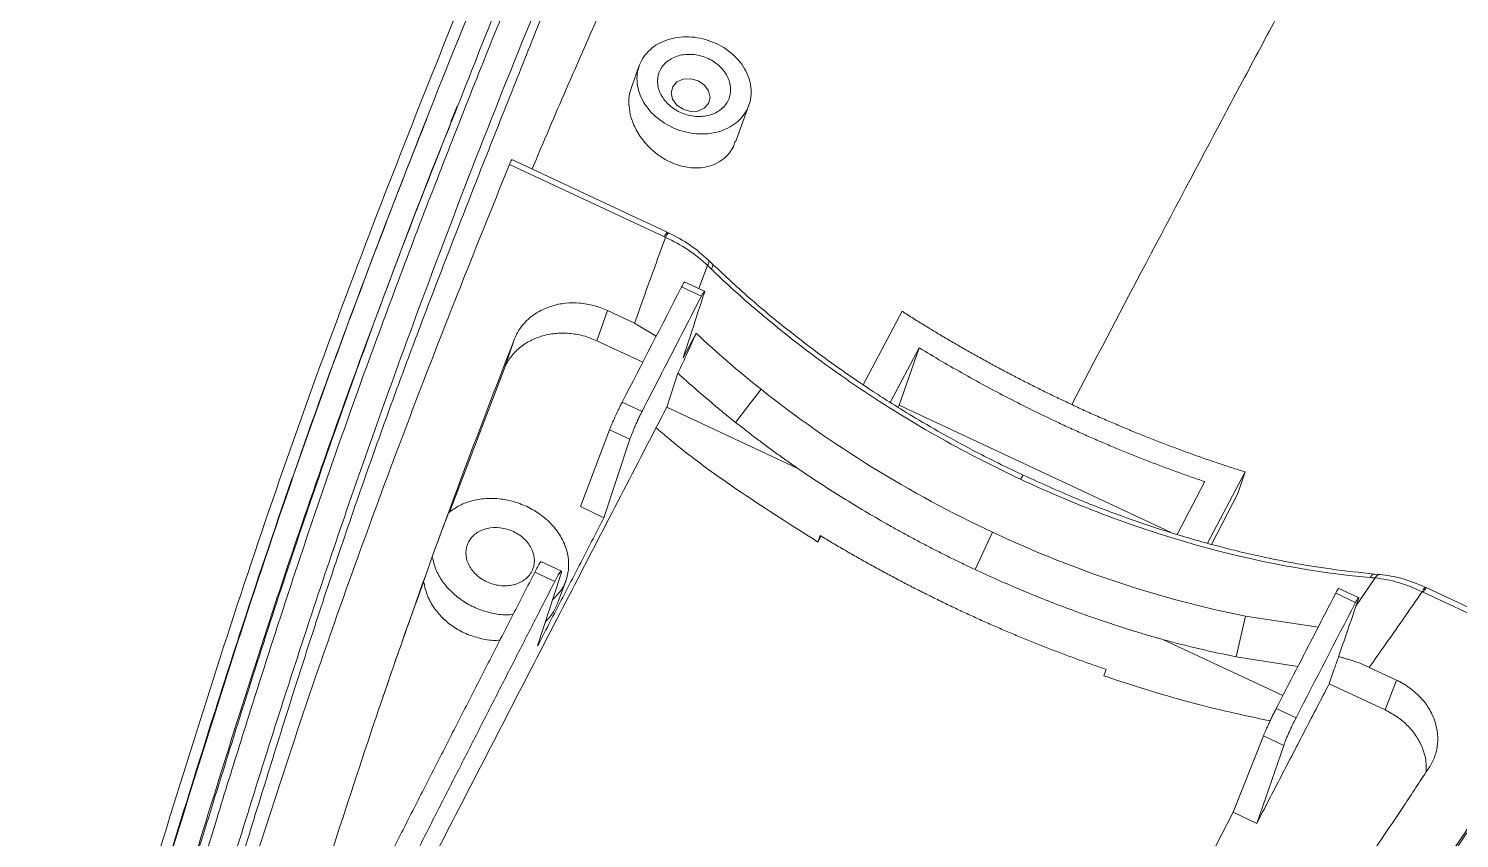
# Model space of a CAD drawing. Header units: inches. Extents: x 1474 to 3696, y 573 to 1061.
# Drawn here: x 2639.7 to 2701.1, y 722.2 to 757 of the extents above; entities that cross this region are included whole.
import ezdxf

# ---------------------------------------------------------------- set-up
doc = ezdxf.new("R2010")
doc.units = ezdxf.units.IN

msp = doc.modelspace()

# ---------------------------------------------------------------- linework, layer by layer
at = {"color": 7, "linetype": 'Continuous', "lineweight": 15}
for p, q in [((2665.891, 755.393), (2665.551, 754.451)), ((2656.892, 753.439), (2656.758, 753.099)), ((2658.075, 753.65), (2657.807, 752.973)), ((2670.021, 752.11), (2670.594, 753.696)), ((2669.99, 752.134), (2669.931, 751.906)), ((2660.323, 751.154), (2666.968, 748.041)), ((2667.093, 748.242), (2660.424, 751.366)), ((2666.968, 748.041), (2667.018, 748.018)), ((2669.016, 746.89), (2668.851, 747.05)), ((2668.712, 745.695), (2667.811, 746.117)), ((2668.554, 745.495), (2667.706, 745.892)), ((2664.521, 744.879), (2664.073, 743.581)), ((2665.687, 744.332), (2664.521, 744.879)), ((2675.496, 741.693), (2677.163, 744.85)), ((2666.614, 743.774), (2665.687, 744.332)), ((2660.087, 742.361), (2660.535, 743.659)), ((2664.073, 743.581), (2666.039, 742.66)), ((2668.332, 743.904), (2667.77, 742.844)), ((2676.657, 740.935), (2677.896, 743.282)), ((2677.896, 743.282), (2677.042, 740.816)), ((2657.745, 736.223), (2660.087, 742.361)), ((2667.551, 742.188), (2667.071, 740.734)), ((2670.021, 740.081), (2671.115, 741.501)), ((2666.007, 740.548), (2665.156, 740.946)), ((2672.687, 738.104), (2667.071, 740.734)), ((2677.042, 740.816), (2676.995, 740.727)), ((2677.042, 740.816), (2688.719, 735.346)), ((2664.615, 739.766), (2663.362, 736.463)), ((2665.487, 739.358), (2664.375, 735.988)), ((2665.487, 739.358), (2664.615, 739.766)), ((2691.891, 737.951), (2690.275, 734.889)), ((2691.891, 737.951), (2691.573, 737.022)), ((2688.967, 735.27), (2690.164, 737.536)), ((2691.573, 737.022), (2690.437, 734.844)), ((2663.362, 736.463), (2664.375, 735.988)), ((2673.552, 734.945), (2673.656, 735.221)), ((2673.688, 735.203), (2673.552, 734.945)), ((2681.051, 735.363), (2680.296, 733.764)), ((2656.637, 733.239), (2657.007, 734.314)), ((2662.558, 733.689), (2661.671, 734.105)), ((2662.262, 733.249), (2661.407, 733.65)), ((2661.527, 730.486), (2662.511, 733.508)), ((2662.399, 732.348), (2662.746, 733.307)), ((2697.657, 733.553), (2697.441, 733.571)), ((2695.772, 732.745), (2696.62, 732.347)), ((2696.778, 732.548), (2695.877, 732.97)), ((2699.482, 732.811), (2699.532, 732.787)), ((2706.231, 729.909), (2699.658, 732.988)), ((2691.5, 730.02), (2691.907, 731.761)), ((2695.022, 731.291), (2691.907, 731.761)), ((2691.5, 730.02), (2694.149, 729.601)), ((2685.825, 729.196), (2685.921, 729.476)), ((2697.212, 729.565), (2698.378, 729.019)), ((2695.495, 728.862), (2697.891, 727.74)), ((2697.891, 727.74), (2698.378, 729.019)), ((2693.22, 727.801), (2694.071, 727.402)), ((2691.371, 723.342), (2692.672, 726.624)), ((2692.672, 726.624), (2693.544, 726.215)), ((2693.544, 726.215), (2692.384, 722.868)), ((2690.059, 720.807), (2691.371, 723.342)), ((2692.384, 722.868), (2691.371, 723.342))]:
    msp.add_line(p, q, dxfattribs=at)
at = {"color": 8, "linetype": 'Continuous', "lineweight": 15}
for p, q in [((2668.448, 745.819), (2668.824, 746.816)), ((2697.463, 733.401), (2696.641, 732.194)), ((2699.532, 732.787), (2706.102, 729.71)), ((2693.505, 728.352), (2688.383, 730.751))]:
    msp.add_line(p, q, dxfattribs=at)
at = {"color": 7, "linetype": 'Continuous', "lineweight": 15, "flags": 128}
for points in [[(2667.324, 754.489), (2667.259, 754.228), (2667.321, 753.951), (2667.501, 753.702), (2667.77, 753.518), (2668.088, 753.427), (2668.407, 753.443), (2668.679, 753.563), (2668.86, 753.769), (2668.925, 754.03), (2668.863, 754.306), (2668.684, 754.555), (2668.415, 754.739), (2668.096, 754.831), (2667.777, 754.815), (2667.506, 754.695), (2667.324, 754.489)], [(2667.143, 748.218), (2667.12, 748.229), (2667.093, 748.242)], [(2699.658, 732.988), (2699.635, 732.999), (2699.607, 733.011)]]:
    msp.add_lwpolyline(points, dxfattribs=at)
at = {"color": 8, "linetype": 'Continuous', "lineweight": 15, "flags": 128}
for points in [[(2668.851, 747.05), (2668.864, 747.033), (2668.875, 746.994), (2668.872, 746.943), (2668.855, 746.883), (2668.824, 746.816)], [(2669.016, 746.89), (2669.029, 746.873), (2669.039, 746.835), (2669.035, 746.785), (2669.018, 746.725), (2668.987, 746.657)], [(2697.249, 733.419), (2697.289, 733.482), (2697.332, 733.529), (2697.378, 733.56), (2697.425, 733.571), (2697.441, 733.571)], [(2697.463, 733.401), (2697.503, 733.464), (2697.547, 733.511), (2697.593, 733.541), (2697.641, 733.553), (2697.656, 733.553)]]:
    msp.add_lwpolyline(points, dxfattribs=at)
at = {"color": 8, "linetype": 'Continuous', "lineweight": 15}
for centre, radius, start, end in [((2667.646, 747.758), 0.736, 138.83151, 157.33472), ((2667.603, 747.792), 0.627, 137.17461, 158.92353), ((2682.735, 737.453), 0.517, 135.85554, 159.2044), ((2700.162, 732.527), 0.737, 138.85497, 157.33695), ((2700.122, 732.559), 0.632, 137.29997, 158.86626)]:
    msp.add_arc(centre, radius, start, end, dxfattribs=at)
at = {"color": 7, "linetype": 'Continuous', "lineweight": 15}
for points, knots in [([(2683.323, 809.17), (2682.156, 807.247), (2681.03, 805.299), (2678.821, 801.375), (2677.74, 799.401), (2675.597, 795.434), (2674.536, 793.44), (2672.435, 789.402), (2671.395, 787.356), (2668.306, 781.119), (2666.294, 776.849), (2662.416, 768.17), (2660.543, 763.76), (2657.791, 757.022), (2656.883, 754.757), (2655.086, 750.185), (2654.196, 747.878), (2652.45, 743.221), (2651.596, 740.873), (2649.936, 736.136), (2649.13, 733.747), (2647.562, 728.939), (2646.799, 726.522), (2645.297, 721.692), (2644.557, 719.277), (2643.089, 714.432), (2642.358, 712.004), (2640.958, 707.098), (2640.288, 704.62), (2639.686, 702.099)], [0, 0, 0, 0, 0.0625, 0.0625, 0.125, 0.125, 0.1875, 0.1875, 0.25, 0.25, 0.375, 0.375, 0.5, 0.5, 0.5625, 0.5625, 0.625, 0.625, 0.6875, 0.6875, 0.75, 0.75, 0.8125, 0.8125, 0.875, 0.875, 0.9375, 0.9375, 1, 1, 1, 1]), ([(2640.295, 702.32), (2640.895, 704.832), (2641.563, 707.306), (2642.962, 712.207), (2643.691, 714.635), (2645.16, 719.477), (2645.9, 721.892), (2647.401, 726.721), (2648.164, 729.137), (2649.732, 733.943), (2650.538, 736.331), (2652.195, 741.063), (2653.05, 743.407), (2654.792, 748.054), (2655.679, 750.356), (2657.475, 754.922), (2658.382, 757.187), (2661.134, 763.922), (2663.006, 768.333), (2666.885, 777.011), (2668.897, 781.278), (2671.979, 787.5), (2673.017, 789.541), (2675.114, 793.572), (2676.173, 795.564), (2678.312, 799.524), (2679.392, 801.495), (2681.597, 805.412), (2682.722, 807.357), (2683.886, 809.275)], [0, 0, 0, 0, 0.0625, 0.0625, 0.125, 0.125, 0.1875, 0.1875, 0.25, 0.25, 0.3125, 0.3125, 0.375, 0.375, 0.4375, 0.4375, 0.5, 0.5, 0.625, 0.625, 0.75, 0.75, 0.8125, 0.8125, 0.875, 0.875, 0.9375, 0.9375, 1, 1, 1, 1]), ([(2642.199, 703.921), (2642.293, 704.296), (2642.481, 705.046), (2642.773, 706.165), (2643.071, 707.279), (2643.345, 708.273), (2643.683, 709.488), (2644.184, 711.247), (2645.038, 714.148), (2646.263, 718.194), (2647.563, 722.446), (2648.8, 726.429), (2649.865, 729.794), (2650.956, 733.153), (2652.153, 736.719), (2653.462, 740.48), (2654.898, 744.425), (2656.368, 748.334), (2657.868, 752.207), (2659.389, 756.047), (2660.823, 759.594), (2662.166, 762.85), (2663.415, 765.82), (2664.675, 768.76), (2665.948, 771.671), (2667.238, 774.553), (2668.544, 777.406), (2669.868, 780.226), (2671.203, 783.012), (2672.549, 785.76), (2673.905, 788.465), (2675.27, 791.128), (2676.643, 793.756), (2678.023, 796.353), (2679.412, 798.927), (2680.813, 801.483), (2682.226, 804.024), (2683.19, 805.7), (2683.672, 806.537)], [0, 0, 0, 0, 0.0098271, 0.0196431, 0.0294479, 0.0392415, 0.046002, 0.0617342, 0.0861411, 0.1238053, 0.1708362, 0.2011624, 0.2315349, 0.2619545, 0.2924223, 0.3290437, 0.3656982, 0.4023859, 0.4391059, 0.4758572, 0.5126392, 0.5418757, 0.5710403, 0.6001328, 0.629153, 0.6581011, 0.6869805, 0.7157921, 0.7445365, 0.7732125, 0.8018203, 0.8303548, 0.8588146, 0.8871997, 0.9155096, 0.9437449, 0.9719084, 1, 1, 1, 1]), ([(2643.282, 703.295), (2643.413, 703.777), (2643.675, 704.741), (2644.069, 706.177), (2644.465, 707.606), (2644.863, 709.026), (2645.262, 710.437), (2645.662, 711.84), (2646.065, 713.236), (2646.47, 714.624), (2646.876, 716.006), (2647.502, 718.111), (2648.351, 720.918), (2649.432, 724.413), (2650.525, 727.857), (2651.755, 731.647), (2653.151, 735.804), (2654.739, 740.34), (2656.641, 745.569), (2658.892, 751.49), (2661.491, 757.997), (2664.176, 764.437), (2666.639, 770.122), (2668.848, 775.061), (2670.74, 779.169), (2672.46, 782.786), (2674.061, 786.036), (2675.542, 788.95), (2677.066, 791.873), (2678.571, 794.699), (2680.131, 797.574), (2681.635, 800.312), (2683.227, 803.182), (2684.276, 805.061), (2684.854, 806.096)], [0, 0, 0, 0, 0.012673, 0.025309, 0.037907, 0.050465, 0.062982, 0.075461, 0.087901, 0.100305, 0.112672, 0.125003, 0.156913, 0.188375, 0.219401, 0.250004, 0.291074, 0.332746, 0.375002, 0.43668, 0.499994, 0.56203, 0.624993, 0.668958, 0.71063, 0.74999, 0.780556, 0.81248, 0.8428, 0.874975, 0.904789, 0.937487, 0.965557, 1, 1, 1, 1]), ([(2684.785, 805.058), (2684.725, 804.968), (2684.603, 804.786), (2684.419, 804.503), (2684.231, 804.211), (2684.041, 803.909), (2683.848, 803.598), (2683.651, 803.277), (2683.452, 802.946), (2683.071, 802.305), (2682.486, 801.29), (2681.727, 799.921), (2680.936, 798.45), (2680.156, 796.968), (2679.356, 795.427), (2678.555, 793.873), (2677.785, 792.372), (2676.764, 790.366), (2675.507, 787.872), (2674.013, 784.874), (2672.807, 782.436), (2671.857, 780.506), (2671.136, 779.03), (2670.403, 777.513), (2669.671, 775.981), (2668.967, 774.482), (2668.258, 772.948), (2667.584, 771.462), (2666.902, 769.929), (2666.224, 768.375), (2665.314, 766.257), (2664.402, 764.091), (2663.508, 761.93), (2662.823, 760.255), (2662.161, 758.624), (2661.296, 756.478), (2660.229, 753.809), (2658.965, 750.611), (2657.682, 747.325), (2656.681, 744.716), (2655.921, 742.69), (2655.432, 741.366), (2654.947, 740.035), (2654.468, 738.697), (2653.743, 736.64), (2652.809, 733.911), (2651.861, 731.02), (2651.126, 728.723), (2650.387, 726.384), (2649.479, 723.461), (2648.58, 720.536), (2647.874, 718.242), (2647.35, 716.538), (2646.837, 714.879), (2646.321, 713.208), (2645.81, 711.533), (2645.298, 709.817), (2644.8, 708.083), (2644.388, 706.584), (2644.069, 705.374), (2643.829, 704.435), (2643.599, 703.509), (2643.452, 702.891), (2643.38, 702.586)], [0, 0, 0, 0, 0.003754, 0.007552, 0.011394, 0.015283, 0.019219, 0.023204, 0.027238, 0.031324, 0.046273, 0.062508, 0.07689, 0.093778, 0.109441, 0.125102, 0.14231, 0.15641, 0.187717, 0.220164, 0.250325, 0.264772, 0.281642, 0.297304, 0.312963, 0.330042, 0.344266, 0.360552, 0.375548, 0.390535, 0.406796, 0.438007, 0.453605, 0.469201, 0.486171, 0.500388, 0.530647, 0.562763, 0.59233, 0.625138, 0.637643, 0.650132, 0.662608, 0.675065, 0.687496, 0.719693, 0.749929, 0.765562, 0.781198, 0.812467, 0.843715, 0.859943, 0.874941, 0.890555, 0.906173, 0.92179, 0.937402, 0.953646, 0.968676, 0.976846, 0.98478, 0.992493, 1, 1, 1, 1]), ([(2658.093, 753.643), (2658.732, 755.267), (2660.514, 759.803), (2663.543, 767.05), (2667.22, 775.368), (2669.812, 780.979), (2671.185, 783.707), (2671.239, 783.815)], [0, 0, 0, 0, 0.155033, 0.432853, 0.710709, 0.988543, 1, 1, 1, 1]), ([(2677.181, 685.042), (2678.864, 687.046), (2680.48, 689.076), (2683.641, 693.152), (2685.19, 695.196), (2688.272, 699.283), (2689.805, 701.325), (2692.858, 705.428), (2694.376, 707.49), (2697.368, 711.629), (2698.841, 713.704), (2701.73, 717.859), (2703.143, 719.942), (2705.925, 724.101), (2707.292, 726.179), (2709.99, 730.323), (2711.322, 732.388), (2715.261, 738.567), (2717.814, 742.66), (2722.739, 750.847), (2725.109, 754.948), (2728.506, 761.021), (2729.612, 763.031), (2731.775, 767.031), (2732.834, 769.023), (2734.923, 773.006), (2735.955, 775), (2737.97, 779.006), (2738.953, 781.016), (2739.892, 783.041)], [0, 0, 0, 0, 0.0625, 0.0625, 0.125, 0.125, 0.1875, 0.1875, 0.25, 0.25, 0.3125, 0.3125, 0.375, 0.375, 0.4375, 0.4375, 0.5, 0.5, 0.625, 0.625, 0.75, 0.75, 0.8125, 0.8125, 0.875, 0.875, 0.9375, 0.9375, 1, 1, 1, 1]), ([(2739.782, 782.705), (2738.843, 780.681), (2737.86, 778.67), (2735.845, 774.664), (2734.813, 772.67), (2732.724, 768.687), (2731.665, 766.695), (2729.502, 762.695), (2728.396, 760.685), (2724.998, 754.611), (2722.629, 750.511), (2717.703, 742.323), (2715.15, 738.23), (2711.211, 732.05), (2709.879, 729.984), (2707.181, 725.84), (2705.813, 723.762), (2703.031, 719.602), (2701.618, 717.519), (2698.728, 713.363), (2697.255, 711.287), (2694.263, 707.148), (2692.745, 705.086), (2689.693, 700.983), (2688.159, 698.941), (2685.077, 694.854), (2683.528, 692.81), (2680.366, 688.733), (2678.751, 686.703), (2677.068, 684.697)], [0, 0, 0, 0, 0.0625, 0.0625, 0.125, 0.125, 0.1875, 0.1875, 0.25, 0.25, 0.375, 0.375, 0.5, 0.5, 0.5625, 0.5625, 0.625, 0.625, 0.6875, 0.6875, 0.75, 0.75, 0.8125, 0.8125, 0.875, 0.875, 0.9375, 0.9375, 1, 1, 1, 1]), ([(2740.232, 782.513), (2739.291, 780.484), (2738.306, 778.47), (2736.287, 774.457), (2735.253, 772.46), (2733.161, 768.47), (2732.1, 766.475), (2729.933, 762.468), (2728.826, 760.454), (2725.419, 754.366), (2723.049, 750.264), (2718.122, 742.076), (2715.57, 737.984), (2711.629, 731.803), (2710.297, 729.736), (2707.596, 725.588), (2706.227, 723.506), (2703.44, 719.336), (2702.022, 717.252), (2699.131, 713.092), (2697.657, 711.015), (2694.663, 706.875), (2693.145, 704.813), (2690.092, 700.709), (2688.558, 698.666), (2685.474, 694.579), (2683.926, 692.532), (2680.761, 688.453), (2679.144, 686.419), (2677.455, 684.407)], [0, 0, 0, 0, 0.0625, 0.0625, 0.125, 0.125, 0.1875, 0.1875, 0.25, 0.25, 0.375, 0.375, 0.5, 0.5, 0.5625, 0.5625, 0.625, 0.625, 0.6875, 0.6875, 0.75, 0.75, 0.8125, 0.8125, 0.875, 0.875, 0.9375, 0.9375, 1, 1, 1, 1]), ([(2736.355, 781.971), (2735.819, 780.916), (2734.847, 779.002), (2733.356, 776.084), (2731.927, 773.312), (2730.414, 770.415), (2728.916, 767.586), (2727.351, 764.682), (2725.774, 761.812), (2723.638, 758.006), (2720.818, 753.146), (2717.288, 747.251), (2713.616, 741.278), (2709.875, 735.333), (2706.047, 729.401), (2702.072, 723.415), (2698.002, 717.465), (2694.497, 712.508), (2691.657, 708.59), (2689.495, 705.647), (2687.283, 702.682), (2685.298, 700.057), (2683.555, 697.775), (2682.066, 695.842), (2680.559, 693.9), (2679.033, 691.947), (2677.489, 689.982), (2676.446, 688.665), (2675.924, 688.005)], [0, 0, 0, 0, 0.034442, 0.062513, 0.095211, 0.125026, 0.1572, 0.18752, 0.219444, 0.250011, 0.309917, 0.375007, 0.437969, 0.500006, 0.56332, 0.624998, 0.688163, 0.749995, 0.780598, 0.811624, 0.843086, 0.874997, 0.895569, 0.916241, 0.937017, 0.957903, 0.978898, 1, 1, 1, 1]), ([(2675.74, 780.992), (2675.279, 780.133), (2674.356, 778.414), (2672.989, 775.804), (2671.622, 773.145), (2670.279, 770.483), (2668.956, 767.807), (2667.589, 764.988), (2666.105, 761.85), (2664.588, 758.549), (2663.09, 755.161), (2662.018, 752.687), (2661.415, 751.248), (2661.294, 750.958)], [0, 0, 0, 0, 0.090075, 0.180158, 0.270165, 0.362861, 0.450847, 0.540312, 0.646391, 0.764894, 0.865846, 0.973012, 1, 1, 1, 1]), ([(2735.749, 781.186), (2735.419, 780.49), (2734.763, 779.106), (2733.585, 776.767), (2732.356, 774.391), (2731.022, 771.863), (2729.689, 769.362), (2728.454, 767.067), (2727.401, 765.133), (2726.471, 763.437), (2725.546, 761.764), (2724.629, 760.121), (2723.75, 758.555), (2722.856, 756.976), (2721.891, 755.287), (2720.826, 753.442), (2719.719, 751.548), (2718.588, 749.637), (2717.471, 747.772), (2716.31, 745.858), (2715.312, 744.231), (2714.447, 742.831), (2713.735, 741.685), (2713.001, 740.509), (2712.221, 739.266), (2711.462, 738.062), (2710.694, 736.85), (2709.99, 735.743), (2708.897, 734.032), (2707.398, 731.7), (2705.496, 728.772), (2703.536, 725.788), (2701.567, 722.832), (2699.716, 720.102), (2698.02, 717.643), (2696.488, 715.449), (2695.215, 713.652), (2694.239, 712.285), (2693.577, 711.364), (2692.944, 710.488), (2692.301, 709.602), (2691.713, 708.794), (2691.076, 707.923), (2690.438, 707.054), (2689.746, 706.114), (2689.066, 705.196), (2688.388, 704.282), (2687.696, 703.355), (2687.008, 702.435), (2686.341, 701.546), (2685.689, 700.68), (2685.067, 699.857), (2684.46, 699.055), (2683.869, 698.278), (2683.267, 697.486), (2682.458, 696.427), (2681.476, 695.148), (2680.309, 693.639), (2679.165, 692.171), (2677.967, 690.647), (2676.832, 689.214), (2676.065, 688.258), (2675.731, 687.842)], [0, 0, 0, 0, 0.026056, 0.051855, 0.078592, 0.102934, 0.131692, 0.157462, 0.175607, 0.193129, 0.21158, 0.22925, 0.246201, 0.262519, 0.281066, 0.301862, 0.323409, 0.343444, 0.364431, 0.383933, 0.404762, 0.41612, 0.428182, 0.440895, 0.453106, 0.467188, 0.478668, 0.49113, 0.501912, 0.532384, 0.564681, 0.594858, 0.627503, 0.659416, 0.682116, 0.705531, 0.728725, 0.738656, 0.748429, 0.757569, 0.76607, 0.776183, 0.782886, 0.793383, 0.803508, 0.812496, 0.822388, 0.832484, 0.842022, 0.851817, 0.861075, 0.870017, 0.878598, 0.887355, 0.895692, 0.904877, 0.92266, 0.938422, 0.955, 0.970696, 0.987242, 1, 1, 1, 1]), ([(2737.441, 781.351), (2737.237, 780.933), (2736.828, 780.097), (2736.204, 778.846), (2735.572, 777.594), (2734.934, 776.343), (2734.29, 775.092), (2733.641, 773.84), (2732.986, 772.587), (2732.327, 771.332), (2731.662, 770.076), (2730.991, 768.816), (2730.314, 767.553), (2729.63, 766.286), (2728.939, 765.015), (2728.241, 763.739), (2727.535, 762.457), (2726.821, 761.17), (2726.098, 759.877), (2725.366, 758.579), (2724.627, 757.277), (2723.88, 755.97), (2723.125, 754.659), (2722.362, 753.344), (2721.592, 752.027), (2720.813, 750.707), (2720.027, 749.385), (2719.233, 748.062), (2718.431, 746.736), (2717.622, 745.408), (2716.806, 744.079), (2715.983, 742.746), (2715.152, 741.411), (2714.315, 740.072), (2713.472, 738.731), (2712.621, 737.386), (2710.947, 734.753), (2708.42, 730.823), (2704.989, 725.579), (2701.467, 720.319), (2698.146, 715.526), (2695.06, 711.205), (2692.252, 707.362), (2689.742, 703.985), (2687.584, 701.108), (2685.817, 698.759), (2684.148, 696.549), (2682.572, 694.477), (2681.085, 692.546), (2679.684, 690.758), (2678.371, 689.114), (2677.514, 688.069), (2677.104, 687.57)], [0, 0, 0, 0, 0.013572, 0.027164, 0.040777, 0.054411, 0.068065, 0.08174, 0.095437, 0.109155, 0.122895, 0.136656, 0.150439, 0.164242, 0.178068, 0.191914, 0.205783, 0.219671, 0.23358, 0.247509, 0.261457, 0.275425, 0.289413, 0.303421, 0.317448, 0.331495, 0.345561, 0.359648, 0.373755, 0.387884, 0.402033, 0.416202, 0.430393, 0.444604, 0.458836, 0.473089, 0.487363, 0.54243, 0.59749, 0.65254, 0.707578, 0.748197, 0.788726, 0.829164, 0.855663, 0.880695, 0.904257, 0.926349, 0.94697, 0.966118, 0.983795, 1, 1, 1, 1]), ([(2677.344, 687.234), (2678.934, 689.159), (2680.469, 691.103), (2683.479, 695.003), (2684.956, 696.959), (2687.899, 700.867), (2689.367, 702.82), (2692.286, 706.747), (2693.738, 708.719), (2696.601, 712.677), (2698.011, 714.661), (2700.78, 718.635), (2702.136, 720.625), (2704.804, 724.603), (2706.116, 726.591), (2708.706, 730.555), (2709.984, 732.533), (2713.769, 738.447), (2716.227, 742.365), (2719.795, 748.238), (2720.964, 750.196), (2723.256, 754.109), (2724.379, 756.063), (2726.581, 759.951), (2727.658, 761.884), (2729.762, 765.726), (2730.792, 767.635), (2732.818, 771.448), (2733.815, 773.351), (2735.782, 777.17), (2736.75, 779.086), (2737.688, 781.011)], [0, 0, 0, 0, 0.0625, 0.0625, 0.125, 0.125, 0.1875, 0.1875, 0.25, 0.25, 0.3125, 0.3125, 0.375, 0.375, 0.4375, 0.4375, 0.5, 0.5, 0.625, 0.625, 0.6875, 0.6875, 0.75, 0.75, 0.8125, 0.8125, 0.875, 0.875, 0.9375, 0.9375, 1, 1, 1, 1]), ([(2737.457, 780.308), (2736.52, 778.383), (2735.552, 776.468), (2733.585, 772.649), (2732.588, 770.746), (2730.561, 766.933), (2729.532, 765.023), (2727.427, 761.181), (2726.35, 759.247), (2724.148, 755.358), (2723.025, 753.404), (2720.732, 749.49), (2719.563, 747.531), (2715.994, 741.658), (2713.536, 737.738), (2709.749, 731.821), (2708.471, 729.842), (2705.88, 725.876), (2704.568, 723.887), (2701.898, 719.908), (2700.542, 717.916), (2697.774, 713.942), (2696.362, 711.956), (2693.499, 707.998), (2692.048, 706.025), (2689.128, 702.098), (2687.66, 700.145), (2684.716, 696.235), (2683.239, 694.278), (2680.229, 690.376), (2678.694, 688.432), (2677.104, 686.506)], [0, 0, 0, 0, 0.0625, 0.0625, 0.125, 0.125, 0.1875, 0.1875, 0.25, 0.25, 0.3125, 0.3125, 0.375, 0.375, 0.5, 0.5, 0.5625, 0.5625, 0.625, 0.625, 0.6875, 0.6875, 0.75, 0.75, 0.8125, 0.8125, 0.875, 0.875, 0.9375, 0.9375, 1, 1, 1, 1]), ([(2690.77, 752.835), (2691.002, 753.272), (2691.758, 754.692), (2693.032, 757.077), (2694.584, 759.975), (2696.123, 762.841), (2697.648, 765.677), (2699.156, 768.481), (2701.153, 772.191), (2703.225, 776.035), (2704.808, 778.961), (2705.397, 780.047)], [0.3736432, 0.3736432, 0.3736432, 0.3736432, 0.4019059, 0.4658028, 0.5296997, 0.5935965, 0.6574934, 0.7213902, 0.7852871, 0.9130808, 0.9885636, 0.9885636, 0.9885636, 0.9885636]), ([(2665.983, 755.601), (2666.107, 755.836), (2666.29, 756.044), (2666.745, 756.372), (2667.018, 756.493), (2667.612, 756.629), (2667.933, 756.645), (2668.574, 756.569), (2668.894, 756.477), (2669.486, 756.2), (2669.756, 756.015), (2670.208, 755.579), (2670.388, 755.329), (2670.631, 754.8), (2670.693, 754.523), (2670.69, 753.982), (2670.625, 753.72), (2670.501, 753.485)], [0, 0, 0, 0, 0.125, 0.125, 0.25, 0.25, 0.375, 0.375, 0.5, 0.5, 0.625, 0.625, 0.75, 0.75, 0.875, 0.875, 1, 1, 1, 1]), ([(2668.849, 755.692), (2668.659, 755.781), (2668.454, 755.84), (2668.044, 755.888), (2667.839, 755.878), (2667.459, 755.791), (2667.284, 755.713), (2666.992, 755.503), (2666.875, 755.371), (2666.717, 755.07), (2666.675, 754.902), (2666.673, 754.556), (2666.713, 754.378), (2666.868, 754.04), (2666.984, 753.88), (2667.272, 753.601), (2667.446, 753.482), (2667.635, 753.394)], [0, 0, 0, 0, 0.125, 0.125, 0.25, 0.25, 0.375, 0.375, 0.5, 0.5, 0.625, 0.625, 0.75, 0.75, 0.875, 0.875, 1, 1, 1, 1]), ([(2670.501, 753.485), (2670.377, 753.25), (2670.194, 753.042), (2669.738, 752.714), (2669.466, 752.593), (2668.872, 752.457), (2668.551, 752.441), (2667.91, 752.517), (2667.589, 752.609), (2666.998, 752.886), (2666.727, 753.071), (2666.276, 753.507), (2666.095, 753.757), (2665.853, 754.286), (2665.79, 754.563), (2665.793, 755.104), (2665.859, 755.366), (2665.983, 755.601)], [0, 0, 0, 0, 0.125, 0.125, 0.25, 0.25, 0.375, 0.375, 0.5, 0.5, 0.625, 0.625, 0.75, 0.75, 0.875, 0.875, 1, 1, 1, 1]), ([(2667.635, 753.394), (2667.824, 753.305), (2668.029, 753.246), (2668.44, 753.198), (2668.645, 753.208), (2669.025, 753.295), (2669.199, 753.372), (2669.491, 753.583), (2669.608, 753.715), (2669.767, 754.016), (2669.809, 754.184), (2669.811, 754.53), (2669.771, 754.708), (2669.615, 755.046), (2669.5, 755.206), (2669.211, 755.485), (2669.038, 755.604), (2668.849, 755.692)], [0, 0, 0, 0, 0.125, 0.125, 0.25, 0.25, 0.375, 0.375, 0.5, 0.5, 0.625, 0.625, 0.75, 0.75, 0.875, 0.875, 1, 1, 1, 1]), ([(2669.931, 751.906), (2669.86, 751.792), (2669.719, 751.564), (2669.408, 751.3), (2669.037, 751.108), (2668.666, 751.017), (2668.325, 750.994), (2668.023, 751.013), (2667.677, 751.079), (2667.269, 751.219), (2666.847, 751.445), (2666.493, 751.715), (2666.254, 751.947), (2666.059, 752.172), (2665.884, 752.412), (2665.723, 752.694), (2665.575, 753.031), (2665.465, 753.424), (2665.433, 753.868), (2665.465, 754.215), (2665.54, 754.394), (2665.562, 754.447)], [0, 0, 0, 0, 0.0638205, 0.1282355, 0.1933586, 0.2592715, 0.3003696, 0.3435592, 0.3887415, 0.4472886, 0.5183075, 0.5779067, 0.6211316, 0.647958, 0.6947041, 0.7379465, 0.7776963, 0.8440823, 0.9073048, 0.9723143, 1, 1, 1, 1]), ([(2640.163, 701.985), (2640.305, 702.569), (2641.015, 705.49), (2642.461, 710.654), (2644.164, 716.307), (2645.885, 721.939), (2647.282, 726.442), (2649.083, 732.059), (2650.579, 736.517), (2652.525, 742.019), (2654.144, 746.361), (2655.697, 750.413), (2656.443, 752.283), (2656.768, 753.096)], [0, 0, 0, 0, 0.032746, 0.163758, 0.294744, 0.360234, 0.491215, 0.556706, 0.687693, 0.753185, 0.884175, 0.949666, 1, 1, 1, 1]), ([(2641.54, 703.165), (2641.79, 704.146), (2642.54, 707.086), (2643.927, 711.904), (2645.37, 716.673), (2647.402, 723.329), (2649.181, 729.039), (2651.376, 735.634), (2652.998, 740.299), (2655.03, 745.813), (2656.643, 750.034), (2657.584, 752.396), (2657.814, 752.971)], [0, 0, 0, 0, 0.056669, 0.170016, 0.283419, 0.340085, 0.566756, 0.623423, 0.736787, 0.850152, 0.96349, 1, 1, 1, 1]), ([(2643.473, 701.482), (2643.703, 702.348), (2644.272, 704.497), (2645.237, 707.803), (2646.366, 711.538), (2647.494, 715.203), (2648.639, 718.88), (2649.769, 722.43), (2650.904, 725.913), (2652.168, 729.667), (2653.608, 733.756), (2655.204, 738.107), (2656.849, 742.429), (2658.541, 746.749), (2659.718, 749.659), (2660.323, 751.154)], [0, 0, 0, 0, 0.049546, 0.122924, 0.192145, 0.268572, 0.339617, 0.410872, 0.481026, 0.549168, 0.637934, 0.730289, 0.816519, 0.905776, 1, 1, 1, 1]), ([(2660.44, 751.348), (2660.437, 751.352), (2660.431, 751.359), (2660.41, 751.332), (2660.385, 751.291), (2660.355, 751.231), (2660.334, 751.18), (2660.323, 751.154)], [0, 0, 0, 0, 0.194531, 0.392049, 0.592028, 0.794628, 1, 1, 1, 1]), ([(2667.018, 748.018), (2666.867, 747.608), (2666.565, 746.79), (2666.121, 745.561), (2665.832, 744.741), (2665.687, 744.332)], [0, 0, 0, 0, 0.335067, 0.6684, 1, 1, 1, 1]), ([(2668.851, 747.05), (2668.597, 747.275), (2668.09, 747.726), (2667.458, 748.054), (2667.143, 748.218)], [0, 0, 0, 0, 0.500609, 1, 1, 1, 1]), ([(2668.987, 746.657), (2670.825, 744.884), (2672.901, 743.205), (2677.377, 740.161), (2679.777, 738.796), (2682.251, 737.637)], [0, 0, 0, 0, 0.5, 0.5, 1, 1, 1, 1]), ([(2682.364, 737.813), (2681.724, 738.122), (2680.542, 738.693), (2678.954, 739.557), (2677.676, 740.301), (2676.675, 740.919), (2675.78, 741.497), (2674.811, 742.15), (2673.623, 742.996), (2672.221, 744.068), (2670.631, 745.378), (2669.579, 746.363), (2669.016, 746.89)], [0, 0, 0, 0, 0.128987, 0.238242, 0.32776, 0.397544, 0.452503, 0.522329, 0.611999, 0.721504, 0.850844, 1, 1, 1, 1]), ([(2667.833, 746.1), (2667.831, 746.101), (2667.827, 746.104), (2667.806, 746.073), (2667.778, 746.027), (2667.745, 745.967), (2667.719, 745.917), (2667.706, 745.892)], [0, 0, 0, 0, 0.205113, 0.412372, 0.612903, 0.806705, 1, 1, 1, 1]), ([(2668.554, 745.495), (2668.271, 744.947), (2667.707, 743.851), (2666.858, 742.202), (2666.29, 741.099), (2666.007, 740.548)], [0, 0, 0, 0, 0.333319, 0.666651, 1, 1, 1, 1]), ([(2667.77, 742.844), (2667.895, 743.228), (2668.196, 744.152), (2668.497, 745.074), (2668.672, 745.612)], [0, 0, 0, 0, 0.416736, 1, 1, 1, 1]), ([(2668.672, 745.612), (2668.676, 745.625), (2668.683, 745.649), (2668.69, 745.676), (2668.693, 745.698), (2668.69, 745.709), (2668.678, 745.702), (2668.657, 745.676), (2668.629, 745.631), (2668.594, 745.571), (2668.567, 745.52), (2668.554, 745.495)], [0, 0, 0, 0, 0.0843338, 0.1671414, 0.2500097, 0.3750795, 0.4999519, 0.62484, 0.7499149, 0.8748552, 1, 1, 1, 1]), ([(2660.535, 743.659), (2660.553, 743.703), (2660.59, 743.792), (2660.656, 743.922), (2660.733, 744.051), (2660.82, 744.177), (2660.918, 744.3), (2661.027, 744.418), (2661.236, 744.617), (2661.588, 744.865), (2662.125, 745.093), (2662.716, 745.211), (2663.228, 745.215), (2663.633, 745.163), (2663.938, 745.095), (2664.237, 745.003), (2664.426, 744.92), (2664.521, 744.879)], [0, 0, 0, 0, 0.033596, 0.067961, 0.103066, 0.138874, 0.175343, 0.212422, 0.250056, 0.372848, 0.499861, 0.627841, 0.749698, 0.812412, 0.875314, 0.93798, 1, 1, 1, 1]), ([(2677.163, 744.85), (2677.328, 744.745), (2677.657, 744.536), (2678.155, 744.227), (2678.656, 743.922), (2679.161, 743.622), (2679.668, 743.327), (2680.178, 743.036), (2680.691, 742.75), (2681.206, 742.47), (2681.724, 742.194), (2682.244, 741.923), (2682.766, 741.657), (2683.29, 741.397), (2683.816, 741.141), (2684.168, 740.975), (2684.343, 740.892)], [0, 0, 0, 0, 0.07171, 0.143377, 0.215, 0.28658, 0.358117, 0.429611, 0.501061, 0.572468, 0.643832, 0.715152, 0.786429, 0.857663, 0.928853, 1, 1, 1, 1]), ([(2660.535, 743.659), (2659.752, 741.634), (2658.222, 737.673), (2656.083, 731.78), (2654.095, 725.981), (2652.198, 720.126), (2650.398, 714.38), (2649.246, 710.526), (2648.706, 708.723)], [0, 0, 0, 0, 0.178985, 0.349979, 0.513157, 0.67873, 0.849668, 1, 1, 1, 1]), ([(2660.087, 742.361), (2660.104, 742.402), (2660.137, 742.484), (2660.197, 742.603), (2660.264, 742.718), (2660.363, 742.868), (2660.503, 743.044), (2660.762, 743.3), (2661.143, 743.57), (2661.678, 743.793), (2662.264, 743.913), (2662.776, 743.917), (2663.185, 743.865), (2663.489, 743.798), (2663.788, 743.705), (2663.978, 743.622), (2664.073, 743.581)], [0, 0, 0, 0, 0.031242, 0.062483, 0.093807, 0.125297, 0.18782, 0.250282, 0.375337, 0.500151, 0.624979, 0.750003, 0.812332, 0.874901, 0.937599, 1, 1, 1, 1]), ([(2667.551, 742.188), (2667.689, 742.49), (2667.949, 743.062), (2668.209, 743.635), (2668.332, 743.904)], [0, 0, 0, 0, 0.528449, 1, 1, 1, 1]), ([(2690.164, 737.536), (2689.972, 737.601), (2689.588, 737.732), (2689.014, 737.936), (2688.441, 738.146), (2687.869, 738.362), (2687.298, 738.585), (2686.729, 738.814), (2686.16, 739.049), (2685.593, 739.29), (2685.028, 739.538), (2684.463, 739.792), (2683.744, 740.125), (2682.874, 740.542), (2681.858, 741.053), (2680.851, 741.582), (2679.855, 742.13), (2678.868, 742.695), (2678.22, 743.086), (2677.896, 743.282)], [0, 0, 0, 0, 0.045557, 0.091055, 0.136505, 0.181922, 0.227319, 0.272708, 0.318103, 0.363518, 0.408964, 0.454456, 0.500007, 0.583458, 0.666753, 0.749974, 0.833201, 0.916516, 1, 1, 1, 1]), ([(2670.021, 740.081), (2669.88, 740.194), (2669.596, 740.421), (2669.177, 740.766), (2668.763, 741.116), (2668.354, 741.469), (2667.949, 741.826), (2667.684, 742.067), (2667.551, 742.188)], [0, 0, 0, 0, 0.165835, 0.33193, 0.49834, 0.665119, 0.832321, 1, 1, 1, 1]), ([(2671.115, 741.501), (2672.609, 740.313), (2674.204, 739.193), (2677.537, 737.135), (2679.275, 736.195), (2681.051, 735.363)], [0, 0, 0, 0, 0.5, 0.5, 1, 1, 1, 1]), ([(2667.071, 740.734), (2665.753, 738.193), (2663.117, 733.11), (2659.136, 725.41), (2655.138, 717.658), (2651.265, 710.137), (2648.699, 705.116), (2647.486, 702.744)], [0, 0, 0, 0, 0.204256, 0.408501, 0.612756, 0.817043, 1, 1, 1, 1]), ([(2665.156, 740.946), (2665.143, 740.921), (2665.117, 740.869), (2665.074, 740.785), (2665.029, 740.693), (2664.982, 740.596), (2664.932, 740.493), (2664.882, 740.385), (2664.831, 740.275), (2664.782, 740.164), (2664.733, 740.055), (2664.689, 739.95), (2664.648, 739.851), (2664.626, 739.795), (2664.615, 739.766)], [0, 0, 0, 0, 0.066421, 0.135919, 0.208492, 0.28414, 0.362864, 0.444662, 0.529535, 0.617482, 0.708502, 0.802595, 0.899762, 1, 1, 1, 1]), ([(2666.007, 740.548), (2665.995, 740.524), (2665.97, 740.476), (2665.933, 740.401), (2665.895, 740.322), (2665.844, 740.215), (2665.78, 740.078), (2665.706, 739.913), (2665.638, 739.752), (2665.577, 739.603), (2665.525, 739.467), (2665.5, 739.394), (2665.487, 739.358)], [0, 0, 0, 0, 0.0628308, 0.1250913, 0.187302, 0.2499848, 0.375073, 0.4997388, 0.6248857, 0.7495123, 0.8747553, 1, 1, 1, 1]), ([(2684.343, 740.892), (2684.533, 740.804), (2684.913, 740.627), (2685.486, 740.37), (2686.061, 740.118), (2686.637, 739.873), (2687.216, 739.633), (2687.796, 739.4), (2688.378, 739.173), (2688.961, 738.953), (2689.546, 738.739), (2690.131, 738.532), (2690.717, 738.331), (2691.304, 738.137), (2691.696, 738.013), (2691.891, 737.951)], [0, 0, 0, 0, 0.076622, 0.153293, 0.230015, 0.306788, 0.38361, 0.460483, 0.537407, 0.61438, 0.691404, 0.768477, 0.845601, 0.922775, 1, 1, 1, 1]), ([(2673.552, 734.945), (2672.454, 735.642), (2670.243, 737.043), (2667.935, 738.711), (2666.793, 739.691), (2666.611, 739.847)], [0, 0, 0, 0, 0.453564, 0.91302, 1, 1, 1, 1]), ([(2672.687, 738.104), (2672.534, 738.21), (2672.229, 738.422), (2671.778, 738.746), (2671.331, 739.073), (2670.89, 739.405), (2670.452, 739.74), (2670.165, 739.967), (2670.021, 740.081)], [0, 0, 0, 0, 0.166665, 0.333259, 0.499836, 0.666449, 0.833153, 1, 1, 1, 1]), ([(2680.296, 733.764), (2680.131, 733.842), (2679.8, 733.999), (2679.306, 734.239), (2678.814, 734.485), (2678.325, 734.735), (2677.838, 734.991), (2677.354, 735.251), (2676.872, 735.516), (2676.234, 735.876), (2675.444, 736.337), (2674.509, 736.908), (2673.588, 737.496), (2672.987, 737.901), (2672.687, 738.104)], [0, 0, 0, 0, 0.062586, 0.125109, 0.18759, 0.250047, 0.312498, 0.374964, 0.437461, 0.50001, 0.625068, 0.749985, 0.874911, 1, 1, 1, 1]), ([(2682.251, 737.637), (2684.726, 736.478), (2687.275, 735.525), (2692.336, 734.101), (2694.848, 733.631), (2697.249, 733.419)], [0, 0, 0, 0, 0.5, 0.5, 1, 1, 1, 1]), ([(2697.441, 733.571), (2696.816, 733.636), (2695.66, 733.755), (2694.033, 734.023), (2692.686, 734.291), (2691.604, 734.54), (2690.617, 734.79), (2689.526, 735.092), (2688.154, 735.511), (2686.479, 736.087), (2684.506, 736.845), (2683.111, 737.476), (2682.364, 737.813)], [0, 0, 0, 0, 0.128878, 0.238068, 0.327549, 0.397314, 0.452265, 0.522089, 0.61177, 0.721311, 0.850722, 1, 1, 1, 1]), ([(2657.7, 736.193), (2657.854, 736.307), (2658.163, 736.535), (2658.744, 736.742), (2659.375, 736.834), (2660.036, 736.798), (2660.69, 736.639), (2661.306, 736.364), (2661.853, 735.987), (2662.304, 735.526), (2662.635, 735.005), (2662.831, 734.45), (2662.883, 733.887), (2662.784, 733.348), (2662.555, 732.856), (2662.298, 732.595), (2662.172, 732.468)], [0, 0, 0, 0, 0.071654, 0.143308, 0.214961, 0.286615, 0.358269, 0.429923, 0.501576, 0.57323, 0.644884, 0.716538, 0.788191, 0.859845, 0.931499, 1, 1, 1, 1]), ([(2661.275, 733.679), (2661.35, 733.82), (2661.389, 733.978), (2661.391, 734.302), (2661.353, 734.469), (2661.208, 734.786), (2661.099, 734.936), (2660.829, 735.197), (2660.666, 735.309), (2660.311, 735.475), (2660.119, 735.53), (2659.734, 735.575), (2659.542, 735.566), (2659.186, 735.484), (2659.022, 735.412), (2658.749, 735.215), (2658.639, 735.09), (2658.564, 734.949)], [0, 0, 0, 0, 0.125, 0.125, 0.25, 0.25, 0.375, 0.375, 0.5, 0.5, 0.625, 0.625, 0.75, 0.75, 0.875, 0.875, 1, 1, 1, 1]), ([(2664.375, 735.988), (2664.061, 735.383), (2663.432, 734.168), (2662.482, 732.333), (2661.846, 731.103), (2661.527, 730.486)], [0, 0, 0, 0, 0.33075, 0.664083, 1, 1, 1, 1]), ([(2658.564, 734.949), (2658.49, 734.808), (2658.451, 734.651), (2658.449, 734.326), (2658.486, 734.16), (2658.632, 733.843), (2658.74, 733.693), (2659.011, 733.431), (2659.174, 733.32), (2659.528, 733.154), (2659.721, 733.099), (2660.105, 733.053), (2660.298, 733.063), (2660.654, 733.144), (2660.818, 733.217), (2661.091, 733.414), (2661.201, 733.538), (2661.275, 733.679)], [0, 0, 0, 0, 0.125, 0.125, 0.25, 0.25, 0.375, 0.375, 0.5, 0.5, 0.625, 0.625, 0.75, 0.75, 0.875, 0.875, 1, 1, 1, 1]), ([(2685.921, 729.476), (2685.73, 729.541), (2685.347, 729.673), (2684.774, 729.878), (2684.202, 730.089), (2683.63, 730.307), (2683.059, 730.531), (2682.49, 730.761), (2681.921, 730.997), (2681.354, 731.239), (2680.789, 731.487), (2680.225, 731.741), (2679.664, 732.001), (2679.104, 732.267), (2678.546, 732.538), (2677.991, 732.815), (2677.439, 733.097), (2676.889, 733.385), (2676.342, 733.678), (2675.798, 733.976), (2675.257, 734.28), (2674.719, 734.588), (2674.185, 734.901), (2673.832, 735.114), (2673.656, 735.221)], [0, 0, 0, 0, 0.045455, 0.090909, 0.136364, 0.181818, 0.227273, 0.272727, 0.318182, 0.363636, 0.409091, 0.454545, 0.5, 0.545455, 0.590909, 0.636364, 0.681818, 0.727273, 0.772727, 0.818182, 0.863636, 0.909091, 0.954545, 1, 1, 1, 1]), ([(2691.907, 731.761), (2690.111, 732.115), (2688.284, 732.598), (2684.643, 733.806), (2682.828, 734.531), (2681.051, 735.363)], [0, 0, 0, 0, 0.5, 0.5, 1, 1, 1, 1]), ([(2660.477, 731.832), (2660.385, 731.824), (2660.085, 731.798), (2659.555, 731.881), (2658.927, 732.073), (2658.345, 732.379), (2657.837, 732.776), (2657.431, 733.246), (2657.134, 733.767), (2657.049, 734.131), (2657.007, 734.314)], [0, 0, 0, 0, 0.059021, 0.193447, 0.327872, 0.462298, 0.596723, 0.731149, 0.865574, 1, 1, 1, 1]), ([(2676.067, 681.686), (2676.797, 682.585), (2678.449, 684.617), (2680.812, 687.661), (2683.282, 690.898), (2685.098, 693.295), (2686.376, 694.988), (2687.067, 695.905), (2687.828, 696.916), (2688.679, 698.05), (2689.61, 699.296), (2690.499, 700.491), (2691.343, 701.631), (2692.111, 702.675), (2692.854, 703.69), (2693.63, 704.756), (2694.524, 705.993), (2695.517, 707.38), (2696.503, 708.774), (2697.385, 710.032), (2698.167, 711.155), (2698.903, 712.223), (2699.622, 713.272), (2700.34, 714.328), (2701.033, 715.355), (2701.713, 716.368), (2702.379, 717.366), (2703.02, 718.332), (2703.569, 719.163), (2704.041, 719.88), (2704.461, 720.519), (2705.008, 721.354), (2705.695, 722.407), (2706.323, 723.372), (2706.745, 724.023), (2706.973, 724.375), (2707.224, 724.764), (2707.605, 725.354), (2708.054, 726.052), (2708.527, 726.789), (2708.937, 727.429), (2709.3, 727.997), (2709.89, 728.923), (2710.69, 730.182), (2711.688, 731.766), (2712.555, 733.148), (2713.087, 734.005), (2713.315, 734.373)], [0, 0, 0, 0, 0.051256, 0.11594, 0.172673, 0.235127, 0.252614, 0.269357, 0.28753, 0.310453, 0.334223, 0.35887, 0.378874, 0.399459, 0.418601, 0.436922, 0.460388, 0.489226, 0.516009, 0.539753, 0.560787, 0.57986, 0.600357, 0.620316, 0.639718, 0.658559, 0.677686, 0.696176, 0.713238, 0.724697, 0.736732, 0.749357, 0.771935, 0.796277, 0.803983, 0.808838, 0.816182, 0.826043, 0.842266, 0.855731, 0.867861, 0.878632, 0.888026, 0.920549, 0.95042, 0.978724, 1, 1, 1, 1]), ([(2661.407, 733.65), (2661.448, 733.728), (2661.538, 733.902), (2661.622, 734.043), (2661.666, 734.102), (2661.672, 734.097), (2661.675, 734.096)], [0, 0, 0, 0, 0.295139, 0.654891, 0.860095, 1, 1, 1, 1]), ([(2662.543, 733.689), (2662.54, 733.691), (2662.532, 733.697), (2662.485, 733.642), (2662.397, 733.505), (2662.305, 733.329), (2662.262, 733.249)], [0, 0, 0, 0, 0.131465, 0.336136, 0.698145, 1, 1, 1, 1]), ([(2662.511, 733.508), (2662.517, 733.527), (2662.529, 733.565), (2662.542, 733.61), (2662.549, 733.647), (2662.553, 733.682), (2662.547, 733.703), (2662.52, 733.685), (2662.477, 733.631), (2662.436, 733.563), (2662.415, 733.529)], [0, 0, 0, 0, 0.084091, 0.167076, 0.249897, 0.333499, 0.500233, 0.666752, 0.833216, 1, 1, 1, 1]), ([(2688.383, 730.751), (2688.213, 730.799), (2687.875, 730.895), (2687.367, 731.045), (2686.858, 731.202), (2686.35, 731.364), (2685.842, 731.533), (2685.334, 731.707), (2684.826, 731.887), (2684.149, 732.136), (2683.305, 732.46), (2682.297, 732.872), (2681.293, 733.304), (2680.629, 733.611), (2680.296, 733.764)], [0, 0, 0, 0, 0.062563, 0.12507, 0.187541, 0.249994, 0.312448, 0.374923, 0.437437, 0.500008, 0.625027, 0.749931, 0.874872, 1, 1, 1, 1]), ([(2647.159, 705.67), (2647.479, 706.304), (2648.12, 707.571), (2649.08, 709.466), (2650.038, 711.356), (2650.995, 713.242), (2651.95, 715.123), (2652.903, 716.998), (2653.855, 718.869), (2654.805, 720.735), (2655.753, 722.595), (2656.7, 724.451), (2657.645, 726.301), (2658.588, 728.146), (2659.529, 729.986), (2660.469, 731.821), (2661.094, 733.04), (2661.407, 733.65)], [0, 0, 0, 0, 0.066784, 0.133551, 0.200301, 0.267035, 0.333752, 0.400452, 0.467135, 0.533802, 0.600452, 0.667085, 0.733701, 0.800301, 0.866884, 0.93345, 1, 1, 1, 1]), ([(2662.262, 733.249), (2661.969, 732.676), (2661.384, 731.532), (2660.503, 729.809), (2659.621, 728.082), (2658.738, 726.351), (2657.853, 724.616), (2656.967, 722.876), (2656.08, 721.131), (2654.898, 718.806), (2653.418, 715.889), (2651.635, 712.37), (2649.843, 708.826), (2648.641, 706.448), (2648.04, 705.257)], [0, 0, 0, 0, 0.062479, 0.124962, 0.187449, 0.249943, 0.312445, 0.374955, 0.437475, 0.500002, 0.624436, 0.749273, 0.874478, 1, 1, 1, 1]), ([(2654.891, 728.293), (2655.049, 728.757), (2655.617, 730.415), (2656.209, 732.057), (2656.637, 733.239)], [0, 0, 0, 0, 0.279587, 1, 1, 1, 1]), ([(2656.637, 733.239), (2656.682, 733.035), (2656.771, 732.638), (2657.083, 732.094), (2657.48, 731.635), (2657.962, 731.256), (2658.515, 730.963), (2659.13, 730.78), (2659.608, 730.702), (2659.866, 730.727), (2659.914, 730.732)], [0, 0, 0, 0, 0.150313, 0.293026, 0.428164, 0.55576, 0.693069, 0.828498, 0.96805, 1, 1, 1, 1]), ([(2699.607, 733.011), (2699.28, 733.148), (2698.625, 733.422), (2697.98, 733.509), (2697.656, 733.553)], [0, 0, 0, 0, 0.498766, 1, 1, 1, 1]), ([(2693.22, 727.801), (2693.504, 728.352), (2694.072, 729.454), (2694.923, 731.102), (2695.489, 732.197), (2695.772, 732.745)], [0, 0, 0, 0, 0.333349, 0.666681, 1, 1, 1, 1]), ([(2695.772, 732.745), (2695.785, 732.77), (2695.811, 732.82), (2695.845, 732.88), (2695.872, 732.926), (2695.893, 732.957), (2695.896, 732.955), (2695.897, 732.954)], [0, 0, 0, 0, 0.193777, 0.38791, 0.588465, 0.79544, 1, 1, 1, 1]), ([(2695.897, 730.021), (2696.013, 730.361), (2696.293, 731.177), (2696.572, 731.992), (2696.734, 732.467)], [0, 0, 0, 0, 0.41673, 1, 1, 1, 1]), ([(2696.62, 732.347), (2696.627, 732.36), (2696.646, 732.396), (2696.676, 732.452), (2696.71, 732.509), (2696.738, 732.551), (2696.756, 732.566), (2696.759, 732.544), (2696.743, 732.494), (2696.734, 732.467)], [0, 0, 0, 0, 0.059022, 0.1734, 0.304797, 0.453187, 0.61854, 0.800823, 1, 1, 1, 1]), ([(2697.212, 729.565), (2697.465, 729.923), (2697.974, 730.641), (2698.731, 731.723), (2699.231, 732.447), (2699.482, 732.811)], [0, 0, 0, 0, 0.3316, 0.664933, 1, 1, 1, 1]), ([(2661.865, 731.525), (2661.978, 731.644), (2662.209, 731.889), (2662.33, 732.195), (2662.392, 732.351)], [0, 0, 0, 0, 0.488516, 1, 1, 1, 1]), ([(2695.495, 728.862), (2695.573, 729.087), (2695.706, 729.473), (2695.841, 729.86), (2695.897, 730.021)], [0, 0, 0, 0, 0.583236, 1, 1, 1, 1]), ([(2695.897, 730.021), (2695.951, 730.008), (2696.06, 729.981), (2696.225, 729.936), (2696.391, 729.886), (2696.599, 729.818), (2696.874, 729.717), (2697.091, 729.62), (2697.212, 729.565)], [0, 0, 0, 0, 0.124898, 0.249962, 0.37507, 0.500103, 0.721123, 1, 1, 1, 1]), ([(2692.955, 727.263), (2691.791, 727.515), (2689.429, 728.026), (2687.038, 728.803), (2685.825, 729.196)], [0, 0, 0, 0, 0.492835, 1, 1, 1, 1]), ([(2692.384, 722.868), (2692.733, 723.54), (2693.428, 724.88), (2694.465, 726.878), (2695.152, 728.202), (2695.495, 728.862)], [0, 0, 0, 0, 0.335636, 0.668973, 1, 1, 1, 1]), ([(2698.378, 729.019), (2698.431, 728.993), (2698.537, 728.942), (2698.69, 728.855), (2698.839, 728.76), (2698.983, 728.658), (2699.12, 728.549), (2699.251, 728.434), (2699.472, 728.216), (2699.754, 727.861), (2700.008, 727.36), (2700.15, 726.817), (2700.162, 726.36), (2700.102, 725.991), (2700.024, 725.732), (2699.922, 725.492), (2699.831, 725.345), (2699.787, 725.273)], [0, 0, 0, 0, 0.035346, 0.07096, 0.106767, 0.142692, 0.178655, 0.214578, 0.25038, 0.372229, 0.500218, 0.615934, 0.750017, 0.815526, 0.879187, 0.940744, 1, 1, 1, 1]), ([(2692.672, 726.624), (2692.679, 726.641), (2692.692, 726.676), (2692.717, 726.735), (2692.744, 726.798), (2692.783, 726.889), (2692.838, 727.011), (2692.911, 727.169), (2692.988, 727.333), (2693.067, 727.496), (2693.146, 727.656), (2693.195, 727.752), (2693.22, 727.801)], [0, 0, 0, 0, 0.0629202, 0.1253387, 0.187774, 0.250744, 0.37532, 0.5005185, 0.62515, 0.7502728, 0.87502, 1, 1, 1, 1]), ([(2699.652, 725.07), (2699.656, 725.222), (2699.665, 725.552), (2699.524, 726.065), (2699.27, 726.579), (2698.899, 727.043), (2698.439, 727.447), (2698.074, 727.642), (2697.891, 727.74)], [0, 0, 0, 0, 0.144698, 0.31568, 0.486713, 0.657974, 0.828848, 1, 1, 1, 1]), ([(2693.544, 726.215), (2693.551, 726.236), (2693.565, 726.275), (2693.591, 726.343), (2693.619, 726.414), (2693.649, 726.489), (2693.681, 726.566), (2693.714, 726.644), (2693.748, 726.723), (2693.783, 726.801), (2693.818, 726.878), (2693.853, 726.954), (2693.887, 727.027), (2693.92, 727.098), (2693.953, 727.166), (2693.984, 727.23), (2694.014, 727.291), (2694.043, 727.348), (2694.062, 727.384), (2694.071, 727.402)], [0, 0, 0, 0, 0.071085, 0.140637, 0.208657, 0.275145, 0.3401, 0.403522, 0.465412, 0.525769, 0.584593, 0.641884, 0.697643, 0.751868, 0.804561, 0.85572, 0.905347, 0.95344, 1, 1, 1, 1]), ([(2699.787, 725.273), (2699.446, 724.756), (2698.801, 723.78), (2697.881, 722.401), (2697.068, 721.189), (2696.359, 720.139), (2695.752, 719.247), (2695.249, 718.509), (2694.846, 717.923), (2693.699, 716.257), (2691.78, 713.514), (2688.986, 709.638), (2686.157, 705.803), (2683.783, 702.633), (2681.842, 700.06), (2680.204, 697.901), (2678.696, 695.926), (2677.702, 694.633), (2677.38, 694.214)], [0, 0, 0, 0, 0.049353, 0.093247, 0.131851, 0.165312, 0.193758, 0.217299, 0.236027, 0.250014, 0.377227, 0.500003, 0.624999, 0.749995, 0.808544, 0.874992, 0.959543, 1, 1, 1, 1])]:
    msp.add_open_spline(points, degree=3, knots=knots, dxfattribs=at)
at = {"color": 8, "linetype": 'Continuous', "lineweight": 15}
for points, knots in [([(2641.82, 703.875), (2642.67, 707.029), (2644.37, 713.336), (2647.231, 722.551), (2650.108, 731.813), (2653.22, 740.923), (2655.919, 748.191), (2657.583, 752.364), (2658.093, 753.643)], [0, 0, 0, 0, 0.1838035, 0.3675372, 0.5513051, 0.7350689, 0.9188081, 1, 1, 1, 1]), ([(2684.445, 740.849), (2685.447, 742.76), (2687.581, 746.826), (2689.665, 750.753), (2690.77, 752.835)], [0, 0, 0, 0, 0.469926, 1, 1, 1, 1])]:
    msp.add_open_spline(points, degree=3, knots=knots, dxfattribs=at)
at = {"color": 7, "linetype": 'Continuous', "lineweight": 15}
for points in [[(2667.018, 748.018), (2667.693, 747.712), (2668.325, 747.29), (2668.824, 746.816)], [(2668.824, 746.816), (2668.878, 746.763), (2668.933, 746.71), (2668.987, 746.657)], [(2667.706, 745.892), (2666.858, 744.25), (2666.008, 742.601), (2665.156, 740.946)], [(2668.332, 743.904), (2669.212, 743.079), (2670.142, 742.275), (2671.115, 741.501)], [(2657.007, 734.314), (2657.234, 734.936), (2657.465, 735.563), (2657.7, 736.193)], [(2697.249, 733.419), (2697.321, 733.412), (2697.392, 733.406), (2697.463, 733.401)], [(2697.463, 733.401), (2698.108, 733.339), (2698.816, 733.133), (2699.482, 732.811)], [(2694.071, 727.402), (2694.923, 729.057), (2695.773, 730.705), (2696.62, 732.347)], [(2688.383, 730.751), (2689.427, 730.467), (2690.468, 730.223), (2691.5, 730.02)]]:
    msp.add_open_spline(points, degree=3, dxfattribs=at)

doc.saveas('drawing.dxf')
